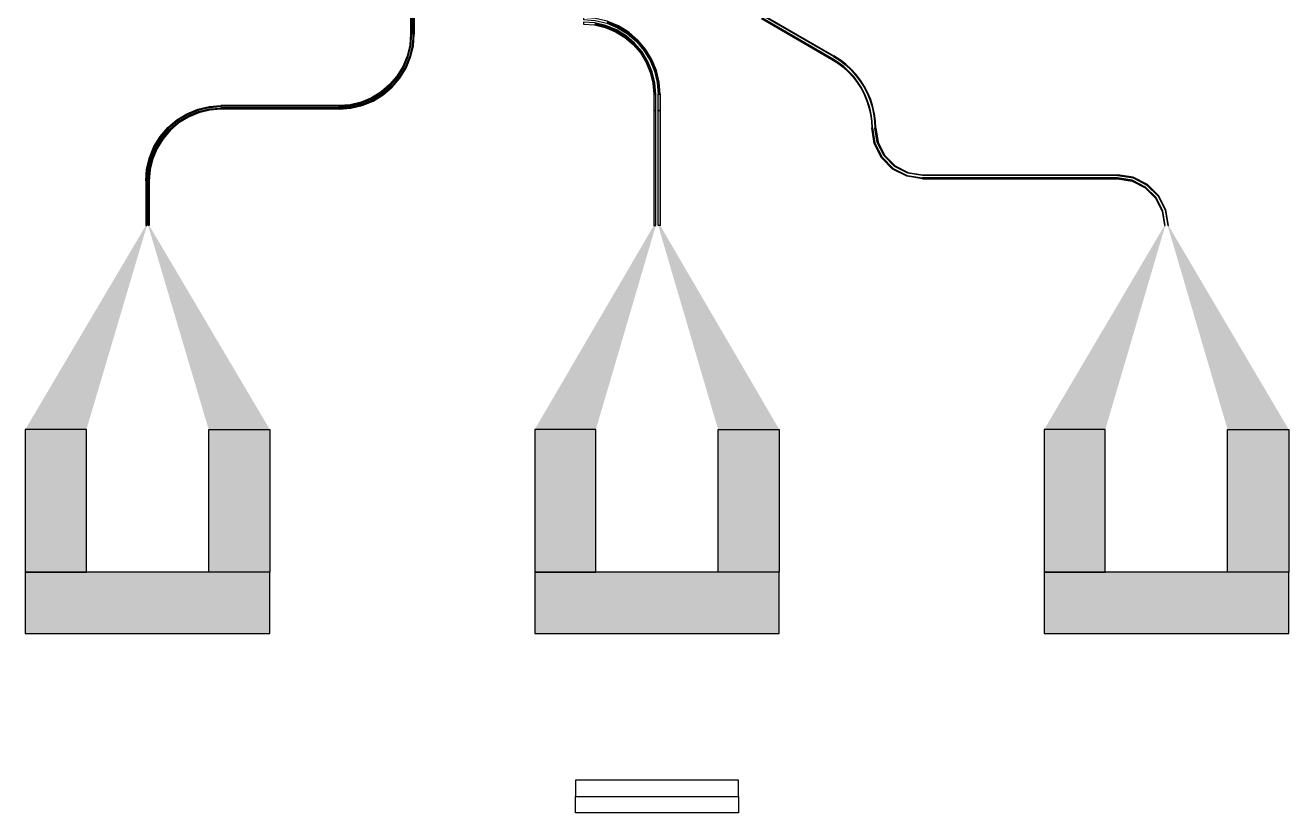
# Model space of a CAD drawing. Extents: x -18850 to 18850, y -21700 to 21700.
# Drawn here: x -775 to 775, y -17270 to -16304 of the extents above; entities that cross this region are included whole.
import ezdxf

# ---------------------------------------------------------------- set-up
doc = ezdxf.new("R2010")
doc.units = 0
doc.layers.add('GAP', color=1, linetype='continuous')

# ---------------------------------------------------------------- blocks, each defined once
blk = doc.blocks.new('YGGDRASILV2C1')
at = {"layer": 'gap'}
blk.add_lwpolyline([(3400, 2100), (3600, 2100), (3600, 2080), (3400, 2080), (3400, 2100)], dxfattribs=at)
blk = doc.blocks.new('YGGDRASILV2C1B')
for points in [[(3199.2, 735), (3199.2, 755), (3197.8, 755), (3197.8, 735), (3199.2, 735)], [(3200.8, 735), (3200.8, 755), (3202.2, 755), (3202.2, 735), (3200.8, 735)], [(3504, 661.2), (3502.8, 675.9), (3499.4, 690.3), (3493.8, 703.9), (3486, 716.5), (3476.5, 727.7), (3465.3, 737.3), (3452.7, 745), (3439, 750.6), (3424.7, 754), (3410, 755.2), (3410, 752.7), (3424.3, 751.6), (3438.3, 748.2), (3451.5, 742.7), (3463.8, 735.2), (3474.7, 725.9), (3484, 715), (3491.5, 702.7), (3497, 689.5), (3500.4, 675.5), (3501.5, 661.2), (3504, 661.2)], [(3498.5, 661.2), (3497.4, 675), (3494.2, 688.6), (3488.9, 701.4), (3481.6, 713.2), (3472.6, 723.8), (3462, 732.8), (3450.2, 740.1), (3437.3, 745.4), (3423.8, 748.6), (3410, 749.7), (3410, 747.2), (3423.5, 746.1), (3436.6, 743), (3449, 737.8), (3460.5, 730.8), (3470.8, 722), (3479.6, 711.8), (3486.6, 700.2), (3491.8, 687.8), (3494.9, 674.7), (3496, 661.2), (3498.5, 661.2)], [(3715.1, 704.8), (3628.5, 754.8), (3628, 753.9), (3714.6, 703.9), (3715.1, 704.8)], [(3716.6, 707.4), (3630, 757.4), (3630.5, 758.3), (3717.1, 708.3), (3716.6, 707.4)], [(3110, 642.8), (3124.4, 643.9), (3138.5, 647.3), (3151.9, 652.8), (3164.2, 660.4), (3175.2, 669.8), (3184.6, 680.8), (3192.2, 693.1), (3197.7, 706.5), (3201.1, 720.6), (3202.2, 735), (3200.8, 735), (3199.6, 720.8), (3196.3, 707), (3190.9, 693.8), (3183.4, 681.7), (3174.2, 670.8), (3163.3, 661.6), (3151.2, 654.1), (3138, 648.7), (3124.2, 645.4), (3110, 644.2), (3110, 642.8)], [(3110, 645.8), (3124, 646.8), (3137.6, 650.1), (3150.5, 655.5), (3162.5, 662.8), (3173.1, 671.9), (3182.2, 682.5), (3189.5, 694.5), (3194.9, 707.4), (3198.2, 721), (3199.2, 735), (3197.8, 735), (3196.7, 721.3), (3193.5, 707.9), (3188.2, 695.2), (3181, 683.4), (3172, 673), (3161.6, 664), (3149.8, 656.8), (3137.1, 651.5), (3123.7, 648.3), (3110, 647.2), (3110, 645.8)], [(3764.4, 619.5), (3764, 628.1), (3762.9, 636.6), (3761, 645), (3758.4, 653.2), (3755.1, 661.1), (3751.2, 668.7), (3746.5, 676), (3741.3, 682.8), (3735.5, 689.1), (3729.2, 695), (3722.3, 700.2), (3715.1, 704.8), (3714.6, 703.9), (3721.8, 699.4), (3728.5, 694.2), (3734.8, 688.4), (3740.5, 682.2), (3745.7, 675.4), (3750.3, 668.2), (3754.2, 660.7), (3757.5, 652.8), (3760, 644.7), (3761.9, 636.4), (3763, 628), (3763.4, 619.5), (3764.4, 619.5)], [(3768.4, 619.5), (3768, 628.4), (3766.8, 637.3), (3764.9, 646), (3762.2, 654.6), (3758.7, 662.8), (3754.6, 670.7), (3749.8, 678.3), (3744.4, 685.4), (3738.3, 692), (3731.7, 698), (3724.6, 703.5), (3717.1, 708.3), (3716.6, 707.4), (3724.1, 702.6), (3731.1, 697.3), (3737.6, 691.3), (3743.6, 684.7), (3749, 677.7), (3753.8, 670.2), (3757.8, 662.4), (3761.2, 654.2), (3763.9, 645.8), (3765.8, 637.1), (3767, 628.3), (3767.4, 619.5), (3768.4, 619.5)], [(3498.5, 641.2), (3498.5, 661.2), (3496, 661.2), (3496, 641.2), (3498.5, 641.2)], [(3501.5, 641.2), (3501.5, 661.2), (3504, 661.2), (3504, 641.2), (3501.5, 641.2)], [(2872.8, 555), (2873.9, 569.4), (2877.3, 583.5), (2882.8, 596.9), (2890.4, 609.2), (2899.8, 620.2), (2910.8, 629.6), (2923.1, 637.2), (2936.5, 642.7), (2950.6, 646.1), (2965, 647.2), (2965, 645.8), (2950.8, 644.6), (2937, 641.3), (2923.8, 635.9), (2911.7, 628.4), (2900.8, 619.2), (2891.6, 608.3), (2884.1, 596.2), (2878.7, 583), (2875.4, 569.2), (2874.2, 555), (2872.8, 555)], [(2875.8, 555), (2876.8, 569), (2880.1, 582.6), (2885.5, 595.5), (2892.8, 607.5), (2901.9, 618.1), (2912.5, 627.2), (2924.5, 634.5), (2937.4, 639.9), (2951, 643.2), (2965, 644.2), (2965, 642.8), (2951.3, 641.7), (2937.9, 638.5), (2925.2, 633.2), (2913.4, 626), (2903, 617), (2894, 606.6), (2886.8, 594.8), (2881.5, 582.1), (2878.3, 568.7), (2877.2, 555), (2875.8, 555)], [(2965, 645.8), (3110, 645.8), (3110, 647.2), (2965, 647.2), (2965, 645.8)], [(2965, 644.2), (3110, 644.2), (3110, 642.8), (2965, 642.8), (2965, 644.2)], [(3498.5, 500), (3498.5, 641.2), (3496, 641.2), (3496, 500), (3498.5, 500)], [(3501.5, 500), (3501.5, 641.2), (3504, 641.2), (3504, 500), (3501.5, 500)], [(3825.9, 557.5), (3806.5, 560.6), (3789.1, 569.4), (3775.3, 583.3), (3766.4, 600.7), (3763.4, 620), (3764.4, 620), (3767.4, 601), (3776.1, 583.9), (3789.7, 570.2), (3806.8, 561.5), (3825.9, 558.5), (3825.9, 557.5)], [(3764.4, 620), (3764.4, 619.5), (3763.4, 619.5), (3763.4, 620), (3764.4, 620)], [(3825.9, 561.5), (3807.8, 564.4), (3791.5, 572.7), (3778.5, 585.6), (3770.2, 601.9), (3767.4, 620), (3768.4, 620), (3771.2, 602.2), (3779.3, 586.2), (3792.1, 573.5), (3808.1, 565.3), (3825.9, 562.5), (3825.9, 561.5)], [(3767.4, 620), (3767.4, 619.5), (3768.4, 619.5), (3768.4, 620), (3767.4, 620)], [(4065, 561.5), (3825.9, 561.5), (3825.9, 562.5), (4065, 562.5), (4065, 561.5)], [(4065, 558.5), (3825.9, 558.5), (3825.9, 557.5), (4065, 557.5), (4065, 558.5)], [(4127.5, 500), (4124.4, 519.3), (4115.6, 536.7), (4101.7, 550.6), (4084.3, 559.4), (4065, 562.5), (4065, 561.5), (4084, 558.5), (4101.1, 549.8), (4114.8, 536.1), (4123.5, 519), (4126.5, 500), (4127.5, 500)], [(4123.5, 500), (4120.6, 518.1), (4112.3, 534.4), (4099.4, 547.3), (4083.1, 555.6), (4065, 558.5), (4065, 557.5), (4082.8, 554.7), (4098.8, 546.5), (4111.5, 533.8), (4119.7, 517.8), (4122.5, 500), (4123.5, 500)], [(2874.2, 535), (2874.2, 555), (2872.8, 555), (2872.8, 535), (2874.2, 535)], [(2875.8, 535), (2875.8, 555), (2877.2, 555), (2877.2, 535), (2875.8, 535)], [(2874.2, 500), (2874.2, 535), (2872.8, 535), (2872.8, 500), (2874.2, 500)], [(2875.8, 500), (2875.8, 535), (2877.2, 535), (2877.2, 500), (2875.8, 500)], [(2800, 75), (2800, 250), (2725, 250), (2725, 75), (2800, 75)], [(2950, 75), (2950, 250), (3025, 250), (3025, 75), (2950, 75)], [(3425, 75), (3425, 250), (3350, 250), (3350, 75), (3425, 75)], [(3575, 75), (3575, 250), (3650, 250), (3650, 75), (3575, 75)], [(4050, 75), (4050, 250), (3975, 250), (3975, 75), (4050, 75)], [(4200, 75), (4200, 250), (4275, 250), (4275, 75), (4200, 75)], [(3025, 0), (3025, 75), (2725, 75), (2725, 0), (3025, 0)], [(3650, 0), (3650, 75), (3350, 75), (3350, 0), (3650, 0)], [(4275, 0), (4275, 75), (3975, 75), (3975, 0), (4275, 0)]]:
    blk.add_lwpolyline(points)
for points in [[(3199.2, 735), (3199.2, 755), (3197.8, 735), (3197.8, 755)], [(3200.8, 735), (3200.8, 755), (3202.2, 735), (3202.2, 755)], [(3436.6, 743), (3437.3, 745.4), (3423.5, 746.1), (3423.8, 748.6)], [(3449, 737.8), (3450.2, 740.1), (3436.6, 743), (3437.3, 745.4)], [(3451.5, 742.7), (3452.7, 745), (3438.3, 748.2), (3439, 750.6)], [(3463.8, 735.2), (3465.3, 737.3), (3451.5, 742.7), (3452.7, 745)], [(3715.1, 704.8), (3628.5, 754.8), (3714.6, 703.9), (3628, 753.9)], [(3716.6, 707.4), (3630, 757.4), (3717.1, 708.3), (3630.5, 758.3)], [(3196.7, 721.3), (3198.2, 721), (3197.8, 735), (3199.2, 735)], [(3199.6, 720.8), (3201.1, 720.6), (3200.8, 735), (3202.2, 735)], [(3460.5, 730.8), (3462, 732.8), (3449, 737.8), (3450.2, 740.1)], [(3470.8, 722), (3472.6, 723.8), (3460.5, 730.8), (3462, 732.8)], [(3474.7, 725.9), (3476.5, 727.7), (3463.8, 735.2), (3465.3, 737.3)], [(3193.5, 707.9), (3194.9, 707.4), (3196.7, 721.3), (3198.2, 721)], [(3196.3, 707), (3197.7, 706.5), (3199.6, 720.8), (3201.1, 720.6)], [(3479.6, 711.8), (3481.6, 713.2), (3470.8, 722), (3472.6, 723.8)], [(3484, 715), (3486, 716.5), (3474.7, 725.9), (3476.5, 727.7)], [(3486.6, 700.2), (3488.9, 701.4), (3479.6, 711.8), (3481.6, 713.2)], [(3491.5, 702.7), (3493.8, 703.9), (3484, 715), (3486, 716.5)], [(3188.2, 695.2), (3189.5, 694.5), (3193.5, 707.9), (3194.9, 707.4)], [(3190.9, 693.8), (3192.2, 693.1), (3196.3, 707), (3197.7, 706.5)], [(3491.8, 687.8), (3494.2, 688.6), (3486.6, 700.2), (3488.9, 701.4)], [(3497, 689.5), (3499.4, 690.3), (3491.5, 702.7), (3493.8, 703.9)], [(3721.8, 699.4), (3722.3, 700.2), (3714.6, 703.9), (3715.1, 704.8)], [(3724.1, 702.6), (3724.6, 703.5), (3716.6, 707.4), (3717.1, 708.3)], [(3728.5, 694.2), (3729.2, 695), (3721.8, 699.4), (3722.3, 700.2)], [(3731.1, 697.3), (3731.7, 698), (3724.1, 702.6), (3724.6, 703.5)], [(3737.6, 691.3), (3738.3, 692), (3731.1, 697.3), (3731.7, 698)], [(3172, 673), (3173.1, 671.9), (3181, 683.4), (3182.2, 682.5)], [(3181, 683.4), (3182.2, 682.5), (3188.2, 695.2), (3189.5, 694.5)], [(3183.4, 681.7), (3184.6, 680.8), (3190.9, 693.8), (3192.2, 693.1)], [(3494.9, 674.7), (3497.4, 675), (3491.8, 687.8), (3494.2, 688.6)], [(3500.4, 675.5), (3502.8, 675.9), (3497, 689.5), (3499.4, 690.3)], [(3734.8, 688.4), (3735.5, 689.1), (3728.5, 694.2), (3729.2, 695)], [(3740.5, 682.2), (3741.3, 682.8), (3734.8, 688.4), (3735.5, 689.1)], [(3743.6, 684.7), (3744.4, 685.4), (3737.6, 691.3), (3738.3, 692)], [(3745.7, 675.4), (3746.5, 676), (3740.5, 682.2), (3741.3, 682.8)], [(3749, 677.7), (3749.8, 678.3), (3743.6, 684.7), (3744.4, 685.4)], [(3161.6, 664), (3162.5, 662.8), (3172, 673), (3173.1, 671.9)], [(3163.3, 661.6), (3164.2, 660.4), (3174.2, 670.8), (3175.2, 669.8)], [(3174.2, 670.8), (3175.2, 669.8), (3183.4, 681.7), (3184.6, 680.8)], [(3496, 661.2), (3498.5, 661.2), (3494.9, 674.7), (3497.4, 675)], [(3501.5, 661.2), (3504, 661.2), (3500.4, 675.5), (3502.8, 675.9)], [(3750.3, 668.2), (3751.2, 668.7), (3745.7, 675.4), (3746.5, 676)], [(3753.8, 670.2), (3754.6, 670.7), (3749, 677.7), (3749.8, 678.3)], [(3754.2, 660.7), (3755.1, 661.1), (3750.3, 668.2), (3751.2, 668.7)], [(3757.8, 662.4), (3758.7, 662.8), (3753.8, 670.2), (3754.6, 670.7)], [(3123.7, 648.3), (3124, 646.8), (3137.1, 651.5), (3137.6, 650.1)], [(3137.1, 651.5), (3137.6, 650.1), (3149.8, 656.8), (3150.5, 655.5)], [(3138, 648.7), (3138.5, 647.3), (3151.2, 654.1), (3151.9, 652.8)], [(3149.8, 656.8), (3150.5, 655.5), (3161.6, 664), (3162.5, 662.8)], [(3151.2, 654.1), (3151.9, 652.8), (3163.3, 661.6), (3164.2, 660.4)], [(3498.5, 641.2), (3498.5, 661.2), (3496, 641.2), (3496, 661.2)], [(3501.5, 641.2), (3501.5, 661.2), (3504, 641.2), (3504, 661.2)], [(3757.5, 652.8), (3758.4, 653.2), (3754.2, 660.7), (3755.1, 661.1)], [(3760, 644.7), (3761, 645), (3757.5, 652.8), (3758.4, 653.2)], [(3761.2, 654.2), (3762.2, 654.6), (3757.8, 662.4), (3758.7, 662.8)], [(3763.9, 645.8), (3764.9, 646), (3761.2, 654.2), (3762.2, 654.6)], [(2911.7, 628.4), (2910.8, 629.6), (2923.8, 635.9), (2923.1, 637.2)], [(2923.8, 635.9), (2923.1, 637.2), (2937, 641.3), (2936.5, 642.7)], [(2925.2, 633.2), (2924.5, 634.5), (2937.9, 638.5), (2937.4, 639.9)], [(2937, 641.3), (2936.5, 642.7), (2950.8, 644.6), (2950.6, 646.1)], [(2937.9, 638.5), (2937.4, 639.9), (2951.3, 641.7), (2951, 643.2)], [(2950.8, 644.6), (2950.6, 646.1), (2965, 645.8), (2965, 647.2)], [(2951.3, 641.7), (2951, 643.2), (2965, 642.8), (2965, 644.2)], [(2965, 645.8), (3110, 645.8), (2965, 647.2), (3110, 647.2)], [(2965, 644.2), (3110, 644.2), (2965, 642.8), (3110, 642.8)], [(3110, 647.2), (3110, 645.8), (3123.7, 648.3), (3124, 646.8)], [(3110, 644.2), (3110, 642.8), (3124.2, 645.4), (3124.4, 643.9)], [(3124.2, 645.4), (3124.4, 643.9), (3138, 648.7), (3138.5, 647.3)], [(3498.5, 500), (3498.5, 641.2), (3496, 500), (3496, 641.2)], [(3501.5, 500), (3501.5, 641.2), (3504, 500), (3504, 641.2)], [(3761.9, 636.4), (3762.9, 636.6), (3760, 644.7), (3761, 645)], [(3763, 628), (3764, 628.1), (3761.9, 636.4), (3762.9, 636.6)], [(3765.8, 637.1), (3766.8, 637.3), (3763.9, 645.8), (3764.9, 646)], [(3767, 628.3), (3768, 628.4), (3765.8, 637.1), (3766.8, 637.3)], [(2891.6, 608.3), (2890.4, 609.2), (2900.8, 619.2), (2899.8, 620.2)], [(2900.8, 619.2), (2899.8, 620.2), (2911.7, 628.4), (2910.8, 629.6)], [(2903, 617), (2901.9, 618.1), (2913.4, 626), (2912.5, 627.2)], [(2913.4, 626), (2912.5, 627.2), (2925.2, 633.2), (2924.5, 634.5)], [(3763.4, 619.5), (3764.4, 619.5), (3763, 628), (3764, 628.1)], [(3767.4, 601), (3766.4, 600.7), (3764.4, 620), (3763.4, 620)], [(3764.4, 620), (3764.4, 619.5), (3763.4, 620), (3763.4, 619.5)], [(3767.4, 619.5), (3768.4, 619.5), (3767, 628.3), (3768, 628.4)], [(3771.2, 602.2), (3770.2, 601.9), (3768.4, 620), (3767.4, 620)], [(3767.4, 620), (3767.4, 619.5), (3768.4, 620), (3768.4, 619.5)], [(2884.1, 596.2), (2882.8, 596.9), (2891.6, 608.3), (2890.4, 609.2)], [(2886.8, 594.8), (2885.5, 595.5), (2894, 606.6), (2892.8, 607.5)], [(2894, 606.6), (2892.8, 607.5), (2903, 617), (2901.9, 618.1)], [(2878.7, 583), (2877.3, 583.5), (2884.1, 596.2), (2882.8, 596.9)], [(2881.5, 582.1), (2880.1, 582.6), (2886.8, 594.8), (2885.5, 595.5)], [(3776.1, 583.9), (3775.3, 583.3), (3767.4, 601), (3766.4, 600.7)], [(3779.3, 586.2), (3778.5, 585.6), (3771.2, 602.2), (3770.2, 601.9)], [(2875.4, 569.2), (2873.9, 569.4), (2878.7, 583), (2877.3, 583.5)], [(2878.3, 568.7), (2876.8, 569), (2881.5, 582.1), (2880.1, 582.6)], [(3789.7, 570.2), (3789.1, 569.4), (3776.1, 583.9), (3775.3, 583.3)], [(3792.1, 573.5), (3791.5, 572.7), (3779.3, 586.2), (3778.5, 585.6)], [(2874.2, 555), (2872.8, 555), (2875.4, 569.2), (2873.9, 569.4)], [(2877.2, 555), (2875.8, 555), (2878.3, 568.7), (2876.8, 569)], [(3806.8, 561.5), (3806.5, 560.6), (3789.7, 570.2), (3789.1, 569.4)], [(3808.1, 565.3), (3807.8, 564.4), (3792.1, 573.5), (3791.5, 572.7)], [(3825.9, 558.5), (3825.9, 557.5), (3806.8, 561.5), (3806.5, 560.6)], [(3825.9, 562.5), (3825.9, 561.5), (3808.1, 565.3), (3807.8, 564.4)], [(4065, 561.5), (3825.9, 561.5), (4065, 562.5), (3825.9, 562.5)], [(4065, 558.5), (3825.9, 558.5), (4065, 557.5), (3825.9, 557.5)], [(4084, 558.5), (4084.3, 559.4), (4065, 561.5), (4065, 562.5)], [(4082.8, 554.7), (4083.1, 555.6), (4065, 557.5), (4065, 558.5)], [(4101.1, 549.8), (4101.7, 550.6), (4084, 558.5), (4084.3, 559.4)], [(2874.2, 535), (2874.2, 555), (2872.8, 535), (2872.8, 555)], [(2875.8, 535), (2875.8, 555), (2877.2, 535), (2877.2, 555)], [(4098.8, 546.5), (4099.4, 547.3), (4082.8, 554.7), (4083.1, 555.6)], [(4111.5, 533.8), (4112.3, 534.4), (4098.8, 546.5), (4099.4, 547.3)], [(4114.8, 536.1), (4115.6, 536.7), (4101.1, 549.8), (4101.7, 550.6)], [(2874.2, 500), (2874.2, 535), (2872.8, 500), (2872.8, 535)], [(2875.8, 500), (2875.8, 535), (2877.2, 500), (2877.2, 535)], [(4119.7, 517.8), (4120.6, 518.1), (4111.5, 533.8), (4112.3, 534.4)], [(4123.5, 519), (4124.4, 519.3), (4114.8, 536.1), (4115.6, 536.7)], [(4122.5, 500), (4123.5, 500), (4119.7, 517.8), (4120.6, 518.1)], [(4126.5, 500), (4127.5, 500), (4123.5, 519), (4124.4, 519.3)], [(2800, 250), (2874.2, 500), (2725, 250), (2872.8, 500)], [(2950, 250), (2875.8, 500), (3025, 250), (2877.2, 500)], [(3425, 250), (3498.5, 500), (3350, 250), (3496, 500)], [(3575, 250), (3501.5, 500), (3650, 250), (3504, 500)], [(4050, 250), (4123.5, 500), (3975, 250), (4122.5, 500)], [(4200, 250), (4126.5, 500), (4275, 250), (4127.5, 500)], [(2800, 75), (2800, 250), (2725, 75), (2725, 250)], [(2950, 75), (2950, 250), (3025, 75), (3025, 250)], [(3425, 75), (3425, 250), (3350, 75), (3350, 250)], [(3575, 75), (3575, 250), (3650, 75), (3650, 250)], [(4050, 75), (4050, 250), (3975, 75), (3975, 250)], [(4200, 75), (4200, 250), (4275, 75), (4275, 250)], [(3025, 0), (3025, 75), (2725, 0), (2725, 75)], [(3650, 0), (3650, 75), (3350, 0), (3350, 75)], [(4275, 0), (4275, 75), (3975, 0), (3975, 75)]]:
    blk.add_solid(points)
at = {"layer": 'gap'}
blk.add_lwpolyline([(3400, -200), (3600, -200), (3600, -180), (3400, -180), (3400, -200)], dxfattribs=at)

msp = doc.modelspace()

# ---------------------------------------------------------------- block references
for name, p in [('YGGDRASILV2C1B', (-3500, -17050)), ('YGGDRASILV2C1', (-3500, -19350))]:
    msp.add_blockref(name, p)

doc.saveas('drawing.dxf')
